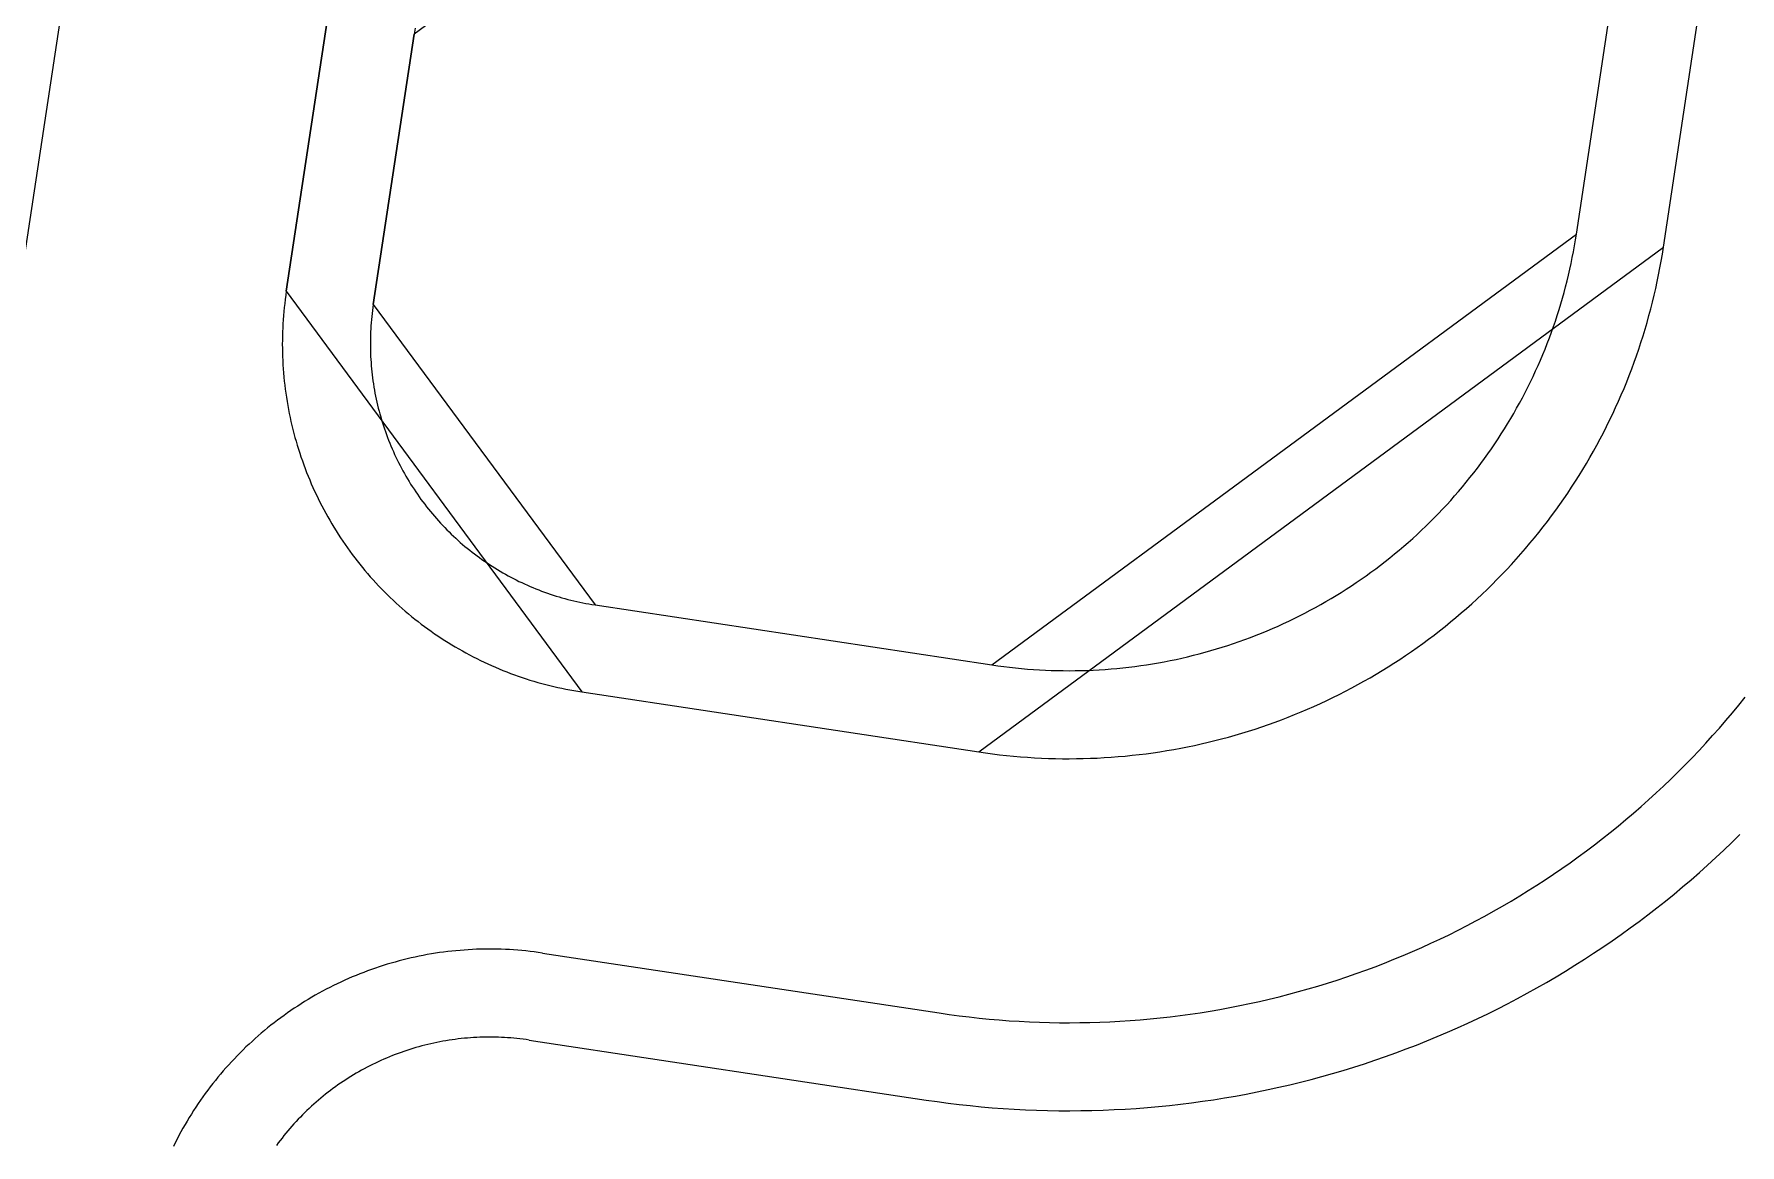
# Model space of a CAD drawing. Header units: metres. Extents: x 680594 to 684853, y 828874 to 830078.
# Drawn here: x 681727.3 to 681785.5, y 829605 to 829642.9 of the extents above; entities that cross this region are included whole.
import ezdxf

# ---------------------------------------------------------------- set-up
doc = ezdxf.new("R2010")
doc.units = ezdxf.units.M
doc.layers.add('PLOT_LINES', color=7, linetype='Continuous')

msp = doc.modelspace()

# ---------------------------------------------------------------- linework, layer by layer
at = {"layer": 'PLOT_LINES'}
for points in [[(681720.149, 829589.956), (681737.463, 829704.472)], [(681782.853, 829635.595), (681784.246, 829644.808), (681774.175, 829658.467), (681760.652, 829660.512), (681737.318, 829643.307), (681735.925, 829634.093), (681745.996, 829620.434), (681759.519, 829618.39), (681782.853, 829635.595)], [(681779.887, 829636.043), (681781.28, 829645.257), (681773.727, 829655.501), (681760.204, 829657.545), (681740.284, 829642.858), (681738.891, 829633.645), (681746.445, 829623.4), (681759.967, 829621.356), (681779.887, 829636.043)], [(681779.887, 829636.043), (681781.28, 829645.257), (681773.727, 829655.501), (681760.204, 829657.545), (681740.284, 829642.858), (681738.891, 829633.645), (681746.445, 829623.4), (681759.967, 829621.356), (681779.887, 829636.043)], [(681779.887, 829636.043), (681781.28, 829645.257)], [(681779.887, 829636.043), (681781.28, 829645.257)], [(681782.853, 829635.595), (681784.246, 829644.808)], [(681782.853, 829635.595), (681784.246, 829644.808)], [(681735.925, 829634.093), (681737.318, 829643.307)], [(681738.891, 829633.645), (681740.284, 829642.858)], [(681740.316, 829643.061), (681740.284, 829642.858)], [(681759.967, 829621.356), (681760.169, 829621.327), (681760.371, 829621.3), (681760.573, 829621.275), (681760.775, 829621.253), (681760.978, 829621.233), (681761.181, 829621.216), (681761.384, 829621.2), (681761.587, 829621.188), (681761.791, 829621.177), (681761.994, 829621.169), (681762.198, 829621.163), (681762.401, 829621.16), (681762.605, 829621.159), (681762.808, 829621.161), (681763.012, 829621.164), (681763.215, 829621.171), (681763.419, 829621.179), (681763.622, 829621.19), (681763.825, 829621.203), (681764.028, 829621.219), (681764.231, 829621.237), (681764.434, 829621.257), (681764.636, 829621.28), (681764.838, 829621.305), (681765.04, 829621.332), (681765.241, 829621.362), (681765.443, 829621.394), (681765.643, 829621.429), (681765.844, 829621.466), (681766.043, 829621.505), (681766.243, 829621.546), (681766.442, 829621.59), (681766.64, 829621.636), (681766.838, 829621.684), (681767.035, 829621.735), (681767.232, 829621.788), (681767.428, 829621.843), (681767.623, 829621.9), (681767.818, 829621.96), (681768.011, 829622.022), (681768.205, 829622.087), (681768.397, 829622.153), (681768.589, 829622.222), (681768.78, 829622.293), (681768.97, 829622.366), (681769.159, 829622.441), (681769.347, 829622.519), (681769.534, 829622.599), (681769.721, 829622.681), (681769.906, 829622.765), (681770.091, 829622.851), (681770.274, 829622.94), (681770.456, 829623.03), (681770.638, 829623.123), (681770.818, 829623.218), (681770.997, 829623.314), (681771.175, 829623.413), (681771.352, 829623.514), (681771.528, 829623.617), (681771.702, 829623.722), (681771.875, 829623.83), (681772.047, 829623.939), (681772.218, 829624.05), (681772.387, 829624.163), (681772.555, 829624.278), (681772.722, 829624.395), (681772.887, 829624.514), (681773.051, 829624.635), (681773.213, 829624.757), (681773.374, 829624.882), (681773.534, 829625.009), (681773.692, 829625.137), (681773.849, 829625.267), (681774.004, 829625.399), (681774.157, 829625.533), (681774.309, 829625.668), (681774.459, 829625.806), (681774.608, 829625.945), (681774.755, 829626.085), (681774.901, 829626.228), (681775.045, 829626.372), (681775.187, 829626.518), (681775.327, 829626.665), (681775.466, 829626.814), (681775.603, 829626.965), (681775.738, 829627.117), (681775.871, 829627.271), (681776.003, 829627.427), (681776.133, 829627.584), (681776.261, 829627.742), (681776.387, 829627.902), (681776.511, 829628.063), (681776.633, 829628.226), (681776.754, 829628.39), (681776.872, 829628.556), (681776.989, 829628.723), (681777.104, 829628.891), (681777.216, 829629.06), (681777.327, 829629.231), (681777.436, 829629.404), (681777.542, 829629.577), (681777.647, 829629.752), (681777.75, 829629.927), (681777.85, 829630.105), (681777.949, 829630.283), (681778.045, 829630.462), (681778.139, 829630.643), (681778.232, 829630.824), (681778.322, 829631.007), (681778.41, 829631.19), (681778.496, 829631.375), (681778.579, 829631.561), (681778.661, 829631.747), (681778.74, 829631.935), (681778.817, 829632.123), (681778.892, 829632.312), (681778.965, 829632.503), (681779.035, 829632.694), (681779.104, 829632.886), (681779.17, 829633.078), (681779.234, 829633.271), (681779.295, 829633.466), (681779.354, 829633.66), (681779.412, 829633.856), (681779.466, 829634.052), (681779.519, 829634.249), (681779.569, 829634.446), (681779.617, 829634.644), (681779.662, 829634.842), (681779.706, 829635.041), (681779.747, 829635.241), (681779.785, 829635.441), (681779.821, 829635.641), (681779.855, 829635.842), (681779.887, 829636.043)], [(681759.967, 829621.356), (681760.169, 829621.327), (681760.371, 829621.3), (681760.573, 829621.275), (681760.775, 829621.253), (681760.978, 829621.233), (681761.181, 829621.216), (681761.384, 829621.2), (681761.587, 829621.188), (681761.791, 829621.177), (681761.994, 829621.169), (681762.198, 829621.163), (681762.401, 829621.16), (681762.605, 829621.159), (681762.808, 829621.161), (681763.012, 829621.164), (681763.215, 829621.171), (681763.419, 829621.179), (681763.622, 829621.19), (681763.825, 829621.203), (681764.028, 829621.219), (681764.231, 829621.237), (681764.434, 829621.257), (681764.636, 829621.28), (681764.838, 829621.305), (681765.04, 829621.332), (681765.241, 829621.362), (681765.443, 829621.394), (681765.643, 829621.429), (681765.844, 829621.466), (681766.043, 829621.505), (681766.243, 829621.546), (681766.442, 829621.59), (681766.64, 829621.636), (681766.838, 829621.684), (681767.035, 829621.735), (681767.232, 829621.788), (681767.428, 829621.843), (681767.623, 829621.9), (681767.818, 829621.96), (681768.011, 829622.022), (681768.205, 829622.087), (681768.397, 829622.153), (681768.589, 829622.222), (681768.78, 829622.293), (681768.97, 829622.366), (681769.159, 829622.441), (681769.347, 829622.519), (681769.534, 829622.599), (681769.721, 829622.681), (681769.906, 829622.765), (681770.091, 829622.851), (681770.274, 829622.94), (681770.456, 829623.03), (681770.638, 829623.123), (681770.818, 829623.218), (681770.997, 829623.314), (681771.175, 829623.413), (681771.352, 829623.514), (681771.528, 829623.617), (681771.702, 829623.722), (681771.875, 829623.83), (681772.047, 829623.939), (681772.218, 829624.05), (681772.387, 829624.163), (681772.555, 829624.278), (681772.722, 829624.395), (681772.887, 829624.514), (681773.051, 829624.635), (681773.213, 829624.757), (681773.374, 829624.882), (681773.534, 829625.009), (681773.692, 829625.137), (681773.849, 829625.267), (681774.004, 829625.399), (681774.157, 829625.533), (681774.309, 829625.668), (681774.459, 829625.806), (681774.608, 829625.945), (681774.755, 829626.085), (681774.901, 829626.228), (681775.045, 829626.372), (681775.187, 829626.518), (681775.327, 829626.665), (681775.466, 829626.814), (681775.603, 829626.965), (681775.738, 829627.117), (681775.871, 829627.271), (681776.003, 829627.427), (681776.133, 829627.584), (681776.261, 829627.742), (681776.387, 829627.902), (681776.511, 829628.063), (681776.633, 829628.226), (681776.754, 829628.39), (681776.872, 829628.556), (681776.989, 829628.723), (681777.104, 829628.891), (681777.216, 829629.06), (681777.327, 829629.231), (681777.436, 829629.404), (681777.542, 829629.577), (681777.647, 829629.752), (681777.75, 829629.927), (681777.85, 829630.105), (681777.949, 829630.283), (681778.045, 829630.462), (681778.139, 829630.643), (681778.232, 829630.824), (681778.322, 829631.007), (681778.41, 829631.19), (681778.496, 829631.375), (681778.579, 829631.561), (681778.661, 829631.747), (681778.74, 829631.935), (681778.817, 829632.123), (681778.892, 829632.312), (681778.965, 829632.503), (681779.035, 829632.694), (681779.104, 829632.886), (681779.17, 829633.078), (681779.234, 829633.271), (681779.295, 829633.466), (681779.354, 829633.66), (681779.412, 829633.856), (681779.466, 829634.052), (681779.519, 829634.249), (681779.569, 829634.446), (681779.617, 829634.644), (681779.662, 829634.842), (681779.706, 829635.041), (681779.747, 829635.241), (681779.785, 829635.441), (681779.821, 829635.641), (681779.855, 829635.842), (681779.887, 829636.043)], [(681759.519, 829618.39), (681759.755, 829618.355), (681759.991, 829618.324), (681760.228, 829618.295), (681760.465, 829618.269), (681760.703, 829618.246), (681760.94, 829618.225), (681761.178, 829618.207), (681761.416, 829618.192), (681761.655, 829618.18), (681761.893, 829618.171), (681762.131, 829618.164), (681762.37, 829618.16), (681762.608, 829618.159), (681762.847, 829618.161), (681763.085, 829618.165), (681763.324, 829618.173), (681763.562, 829618.183), (681763.8, 829618.195), (681764.038, 829618.211), (681764.276, 829618.229), (681764.514, 829618.25), (681764.751, 829618.274), (681764.988, 829618.301), (681765.225, 829618.33), (681765.461, 829618.362), (681765.697, 829618.397), (681765.933, 829618.435), (681766.168, 829618.475), (681766.402, 829618.518), (681766.636, 829618.564), (681766.87, 829618.612), (681767.103, 829618.664), (681767.335, 829618.718), (681767.567, 829618.774), (681767.798, 829618.833), (681768.028, 829618.895), (681768.258, 829618.96), (681768.487, 829619.028), (681768.715, 829619.098), (681768.942, 829619.17), (681769.168, 829619.246), (681769.394, 829619.323), (681769.618, 829619.404), (681769.842, 829619.487), (681770.064, 829619.573), (681770.286, 829619.661), (681770.507, 829619.752), (681770.726, 829619.846), (681770.944, 829619.942), (681771.162, 829620.04), (681771.378, 829620.141), (681771.592, 829620.245), (681771.806, 829620.351), (681772.018, 829620.459), (681772.23, 829620.57), (681772.439, 829620.684), (681772.648, 829620.8), (681772.855, 829620.918), (681773.061, 829621.039), (681773.265, 829621.162), (681773.468, 829621.287), (681773.669, 829621.415), (681773.869, 829621.545), (681774.068, 829621.678), (681774.264, 829621.813), (681774.46, 829621.95), (681774.653, 829622.089), (681774.845, 829622.23), (681775.036, 829622.374), (681775.224, 829622.52), (681775.411, 829622.668), (681775.596, 829622.819), (681775.78, 829622.971), (681775.961, 829623.126), (681776.141, 829623.283), (681776.319, 829623.441), (681776.495, 829623.602), (681776.67, 829623.765), (681776.842, 829623.93), (681777.012, 829624.097), (681777.181, 829624.266), (681777.347, 829624.437), (681777.512, 829624.609), (681777.674, 829624.784), (681777.835, 829624.96), (681777.993, 829625.139), (681778.149, 829625.319), (681778.303, 829625.501), (681778.455, 829625.685), (681778.605, 829625.87), (681778.753, 829626.058), (681778.899, 829626.247), (681779.042, 829626.437), (681779.183, 829626.63), (681779.322, 829626.824), (681779.458, 829627.019), (681779.593, 829627.216), (681779.725, 829627.415), (681779.854, 829627.615), (681779.982, 829627.817), (681780.107, 829628.02), (681780.229, 829628.225), (681780.35, 829628.431), (681780.467, 829628.638), (681780.583, 829628.847), (681780.696, 829629.057), (681780.806, 829629.268), (681780.914, 829629.481), (681781.02, 829629.695), (681781.123, 829629.91), (681781.223, 829630.126), (681781.321, 829630.344), (681781.417, 829630.562), (681781.51, 829630.782), (681781.6, 829631.003), (681781.688, 829631.224), (681781.773, 829631.447), (681781.856, 829631.671), (681781.936, 829631.896), (681782.013, 829632.121), (681782.088, 829632.348), (681782.16, 829632.575), (681782.23, 829632.803), (681782.296, 829633.032), (681782.36, 829633.262), (681782.422, 829633.493), (681782.481, 829633.724), (681782.537, 829633.956), (681782.59, 829634.188), (681782.641, 829634.421), (681782.689, 829634.655), (681782.734, 829634.889), (681782.776, 829635.124), (681782.816, 829635.359), (681782.853, 829635.595)], [(681759.519, 829618.39), (681759.755, 829618.355), (681759.991, 829618.324), (681760.228, 829618.295), (681760.465, 829618.269), (681760.703, 829618.246), (681760.94, 829618.225), (681761.178, 829618.207), (681761.416, 829618.192), (681761.655, 829618.18), (681761.893, 829618.171), (681762.131, 829618.164), (681762.37, 829618.16), (681762.608, 829618.159), (681762.847, 829618.161), (681763.085, 829618.165), (681763.324, 829618.173), (681763.562, 829618.183), (681763.8, 829618.195), (681764.038, 829618.211), (681764.276, 829618.229), (681764.514, 829618.25), (681764.751, 829618.274), (681764.988, 829618.301), (681765.225, 829618.33), (681765.461, 829618.362), (681765.697, 829618.397), (681765.933, 829618.435), (681766.168, 829618.475), (681766.402, 829618.518), (681766.636, 829618.564), (681766.87, 829618.612), (681767.103, 829618.664), (681767.335, 829618.718), (681767.567, 829618.774), (681767.798, 829618.833), (681768.028, 829618.895), (681768.258, 829618.96), (681768.487, 829619.028), (681768.715, 829619.098), (681768.942, 829619.17), (681769.168, 829619.246), (681769.394, 829619.323), (681769.618, 829619.404), (681769.842, 829619.487), (681770.064, 829619.573), (681770.286, 829619.661), (681770.507, 829619.752), (681770.726, 829619.846), (681770.944, 829619.942), (681771.162, 829620.04), (681771.378, 829620.141), (681771.592, 829620.245), (681771.806, 829620.351), (681772.018, 829620.459), (681772.23, 829620.57), (681772.439, 829620.684), (681772.648, 829620.8), (681772.855, 829620.918), (681773.061, 829621.039), (681773.265, 829621.162), (681773.468, 829621.287), (681773.669, 829621.415), (681773.869, 829621.545), (681774.068, 829621.678), (681774.264, 829621.813), (681774.46, 829621.95), (681774.653, 829622.089), (681774.845, 829622.23), (681775.036, 829622.374), (681775.224, 829622.52), (681775.411, 829622.668), (681775.596, 829622.819), (681775.78, 829622.971), (681775.961, 829623.126), (681776.141, 829623.283), (681776.319, 829623.441), (681776.495, 829623.602), (681776.67, 829623.765), (681776.842, 829623.93), (681777.012, 829624.097), (681777.181, 829624.266), (681777.347, 829624.437), (681777.512, 829624.609), (681777.674, 829624.784), (681777.835, 829624.96), (681777.993, 829625.139), (681778.149, 829625.319), (681778.303, 829625.501), (681778.455, 829625.685), (681778.605, 829625.87), (681778.753, 829626.058), (681778.899, 829626.247), (681779.042, 829626.437), (681779.183, 829626.63), (681779.322, 829626.824), (681779.458, 829627.019), (681779.593, 829627.216), (681779.725, 829627.415), (681779.854, 829627.615), (681779.982, 829627.817), (681780.107, 829628.02), (681780.229, 829628.225), (681780.35, 829628.431), (681780.467, 829628.638), (681780.583, 829628.847), (681780.696, 829629.057), (681780.806, 829629.268), (681780.914, 829629.481), (681781.02, 829629.695), (681781.123, 829629.91), (681781.223, 829630.126), (681781.321, 829630.344), (681781.417, 829630.562), (681781.51, 829630.782), (681781.6, 829631.003), (681781.688, 829631.224), (681781.773, 829631.447), (681781.856, 829631.671), (681781.936, 829631.896), (681782.013, 829632.121), (681782.088, 829632.348), (681782.16, 829632.575), (681782.23, 829632.803), (681782.296, 829633.032), (681782.36, 829633.262), (681782.422, 829633.493), (681782.481, 829633.724), (681782.537, 829633.956), (681782.59, 829634.188), (681782.641, 829634.421), (681782.689, 829634.655), (681782.734, 829634.889), (681782.776, 829635.124), (681782.816, 829635.359), (681782.853, 829635.595)], [(681735.925, 829634.093), (681735.905, 829633.955), (681735.886, 829633.817), (681735.87, 829633.678), (681735.854, 829633.539), (681735.841, 829633.4), (681735.829, 829633.261), (681735.818, 829633.122), (681735.81, 829632.983), (681735.802, 829632.843), (681735.797, 829632.704), (681735.793, 829632.564), (681735.791, 829632.424), (681735.79, 829632.285), (681735.791, 829632.145), (681735.794, 829632.006), (681735.798, 829631.866), (681735.804, 829631.727), (681735.811, 829631.587), (681735.82, 829631.448), (681735.831, 829631.309), (681735.843, 829631.17), (681735.857, 829631.031), (681735.873, 829630.892), (681735.89, 829630.753), (681735.909, 829630.615), (681735.929, 829630.477), (681735.951, 829630.339), (681735.975, 829630.201), (681736, 829630.064), (681736.027, 829629.927), (681736.055, 829629.79), (681736.085, 829629.654), (681736.117, 829629.518), (681736.15, 829629.382), (681736.185, 829629.247), (681736.221, 829629.112), (681736.259, 829628.978), (681736.298, 829628.844), (681736.339, 829628.71), (681736.382, 829628.577), (681736.426, 829628.445), (681736.472, 829628.313), (681736.519, 829628.181), (681736.567, 829628.051), (681736.618, 829627.92), (681736.669, 829627.791), (681736.723, 829627.662), (681736.777, 829627.533), (681736.833, 829627.405), (681736.891, 829627.278), (681736.95, 829627.152), (681737.011, 829627.026), (681737.073, 829626.901), (681737.137, 829626.776), (681737.201, 829626.653), (681737.268, 829626.53), (681737.336, 829626.408), (681737.405, 829626.287), (681737.476, 829626.166), (681737.548, 829626.047), (681737.621, 829625.928), (681737.696, 829625.81), (681737.772, 829625.693), (681737.85, 829625.577), (681737.929, 829625.462), (681738.009, 829625.348), (681738.09, 829625.234), (681738.173, 829625.122), (681738.257, 829625.01), (681738.343, 829624.9), (681738.43, 829624.791), (681738.518, 829624.682), (681738.607, 829624.575), (681738.697, 829624.468), (681738.789, 829624.363), (681738.882, 829624.259), (681738.976, 829624.156), (681739.072, 829624.054), (681739.168, 829623.953), (681739.266, 829623.853), (681739.365, 829623.755), (681739.465, 829623.657), (681739.566, 829623.561), (681739.668, 829623.466), (681739.771, 829623.372), (681739.876, 829623.279), (681739.981, 829623.188), (681740.088, 829623.097), (681740.195, 829623.008), (681740.304, 829622.921), (681740.414, 829622.834), (681740.524, 829622.749), (681740.636, 829622.665), (681740.748, 829622.583), (681740.862, 829622.501), (681740.976, 829622.421), (681741.092, 829622.343), (681741.208, 829622.266), (681741.325, 829622.19), (681741.443, 829622.115), (681741.562, 829622.042), (681741.682, 829621.97), (681741.803, 829621.9), (681741.924, 829621.831), (681742.046, 829621.763), (681742.169, 829621.697), (681742.293, 829621.632), (681742.417, 829621.569), (681742.543, 829621.507), (681742.669, 829621.447), (681742.795, 829621.388), (681742.922, 829621.331), (681743.05, 829621.275), (681743.179, 829621.221), (681743.308, 829621.168), (681743.438, 829621.116), (681743.568, 829621.066), (681743.699, 829621.018), (681743.831, 829620.971), (681743.963, 829620.926), (681744.096, 829620.882), (681744.229, 829620.84), (681744.362, 829620.799), (681744.496, 829620.76), (681744.631, 829620.723), (681744.766, 829620.687), (681744.901, 829620.652), (681745.037, 829620.619), (681745.173, 829620.588), (681745.309, 829620.559), (681745.446, 829620.53), (681745.583, 829620.504), (681745.721, 829620.479), (681745.858, 829620.456), (681745.996, 829620.434)], [(681738.891, 829633.645), (681738.876, 829633.541), (681738.862, 829633.437), (681738.85, 829633.333), (681738.838, 829633.229), (681738.828, 829633.125), (681738.819, 829633.021), (681738.811, 829632.916), (681738.805, 829632.812), (681738.799, 829632.707), (681738.795, 829632.603), (681738.792, 829632.498), (681738.791, 829632.393), (681738.79, 829632.288), (681738.791, 829632.184), (681738.793, 829632.079), (681738.796, 829631.974), (681738.8, 829631.87), (681738.806, 829631.765), (681738.813, 829631.661), (681738.821, 829631.556), (681738.83, 829631.452), (681738.841, 829631.348), (681738.852, 829631.244), (681738.865, 829631.14), (681738.879, 829631.036), (681738.894, 829630.932), (681738.911, 829630.829), (681738.929, 829630.726), (681738.948, 829630.623), (681738.968, 829630.52), (681738.989, 829630.418), (681739.011, 829630.315), (681739.035, 829630.213), (681739.06, 829630.111), (681739.086, 829630.01), (681739.113, 829629.909), (681739.142, 829629.808), (681739.171, 829629.708), (681739.202, 829629.608), (681739.234, 829629.508), (681739.267, 829629.408), (681739.301, 829629.31), (681739.337, 829629.211), (681739.373, 829629.113), (681739.411, 829629.015), (681739.449, 829628.918), (681739.489, 829628.821), (681739.53, 829628.725), (681739.573, 829628.629), (681739.616, 829628.533), (681739.66, 829628.439), (681739.706, 829628.344), (681739.752, 829628.25), (681739.8, 829628.157), (681739.849, 829628.064), (681739.898, 829627.972), (681739.949, 829627.881), (681740.001, 829627.79), (681740.054, 829627.7), (681740.108, 829627.61), (681740.163, 829627.521), (681740.22, 829627.432), (681740.277, 829627.345), (681740.335, 829627.258), (681740.394, 829627.171), (681740.454, 829627.085), (681740.515, 829627), (681740.577, 829626.916), (681740.641, 829626.833), (681740.705, 829626.75), (681740.77, 829626.668), (681740.836, 829626.586), (681740.903, 829626.506), (681740.971, 829626.426), (681741.039, 829626.347), (681741.109, 829626.269), (681741.18, 829626.192), (681741.251, 829626.115), (681741.324, 829626.04), (681741.397, 829625.965), (681741.471, 829625.891), (681741.546, 829625.818), (681741.622, 829625.746), (681741.698, 829625.674), (681741.776, 829625.604), (681741.854, 829625.534), (681741.933, 829625.466), (681742.013, 829625.398), (681742.094, 829625.331), (681742.175, 829625.265), (681742.258, 829625.201), (681742.341, 829625.137), (681742.424, 829625.074), (681742.509, 829625.012), (681742.594, 829624.951), (681742.68, 829624.891), (681742.766, 829624.832), (681742.854, 829624.774), (681742.941, 829624.717), (681743.03, 829624.661), (681743.119, 829624.606), (681743.209, 829624.552), (681743.299, 829624.5), (681743.391, 829624.448), (681743.482, 829624.397), (681743.574, 829624.348), (681743.667, 829624.299), (681743.761, 829624.252), (681743.854, 829624.205), (681743.949, 829624.16), (681744.044, 829624.116), (681744.139, 829624.073), (681744.235, 829624.031), (681744.332, 829623.99), (681744.429, 829623.951), (681744.526, 829623.912), (681744.624, 829623.875), (681744.722, 829623.838), (681744.821, 829623.803), (681744.92, 829623.769), (681745.019, 829623.736), (681745.119, 829623.705), (681745.219, 829623.674), (681745.32, 829623.645), (681745.421, 829623.617), (681745.522, 829623.59), (681745.623, 829623.564), (681745.725, 829623.539), (681745.827, 829623.516), (681745.929, 829623.494), (681746.032, 829623.473), (681746.135, 829623.453), (681746.238, 829623.434), (681746.341, 829623.417), (681746.445, 829623.4)], [(681746.445, 829623.4), (681759.967, 829621.356)], [(681746.445, 829623.4), (681759.967, 829621.356)], [(681745.996, 829620.434), (681759.519, 829618.39)], [(681758.174, 829609.491), (681758.513, 829609.441), (681758.853, 829609.396), (681759.194, 829609.355), (681759.535, 829609.317), (681759.877, 829609.284), (681760.219, 829609.254), (681760.561, 829609.229), (681760.904, 829609.207), (681761.247, 829609.19), (681761.59, 829609.176), (681761.933, 829609.166), (681762.276, 829609.161), (681762.619, 829609.159), (681762.962, 829609.162), (681763.306, 829609.168), (681763.649, 829609.178), (681763.992, 829609.193), (681764.334, 829609.211), (681764.677, 829609.234), (681765.019, 829609.26), (681765.361, 829609.29), (681765.703, 829609.325), (681766.044, 829609.363), (681766.384, 829609.405), (681766.724, 829609.451), (681767.064, 829609.501), (681767.403, 829609.556), (681767.741, 829609.614), (681768.079, 829609.676), (681768.416, 829609.741), (681768.752, 829609.811), (681769.087, 829609.885), (681769.421, 829609.963), (681769.755, 829610.044), (681770.087, 829610.129), (681770.419, 829610.219), (681770.749, 829610.312), (681771.078, 829610.409), (681771.407, 829610.51), (681771.733, 829610.614), (681772.059, 829610.722), (681772.384, 829610.835), (681772.707, 829610.95), (681773.028, 829611.07), (681773.349, 829611.194), (681773.667, 829611.321), (681773.985, 829611.451), (681774.301, 829611.586), (681774.615, 829611.724), (681774.927, 829611.866), (681775.238, 829612.011), (681775.548, 829612.16), (681775.855, 829612.313), (681776.161, 829612.469), (681776.464, 829612.629), (681776.766, 829612.792), (681777.066, 829612.959), (681777.364, 829613.129), (681777.66, 829613.303), (681777.954, 829613.48), (681778.246, 829613.661), (681778.536, 829613.845), (681778.824, 829614.032), (681779.109, 829614.223), (681779.393, 829614.416), (681779.673, 829614.614), (681779.952, 829614.814), (681780.228, 829615.018), (681780.502, 829615.225), (681780.774, 829615.435), (681781.043, 829615.648), (681781.309, 829615.864), (681781.573, 829616.084), (681781.834, 829616.306), (681782.093, 829616.532), (681782.349, 829616.76), (681782.603, 829616.992), (681782.854, 829617.226), (681783.102, 829617.463), (681783.347, 829617.704), (681783.589, 829617.947), (681783.829, 829618.192), (681784.066, 829618.441), (681784.299, 829618.692), (681784.53, 829618.946), (681784.758, 829619.203), (681784.983, 829619.462), (681785.205, 829619.724), (681785.424, 829619.989), (681785.639, 829620.256)], [(681758.174, 829609.491), (681758.513, 829609.441), (681758.853, 829609.396), (681759.194, 829609.355), (681759.535, 829609.317), (681759.877, 829609.284), (681760.219, 829609.254), (681760.561, 829609.229), (681760.904, 829609.207), (681761.247, 829609.19), (681761.59, 829609.176), (681761.933, 829609.166), (681762.276, 829609.161), (681762.619, 829609.159), (681762.962, 829609.162), (681763.306, 829609.168), (681763.649, 829609.178), (681763.992, 829609.193), (681764.334, 829609.211), (681764.677, 829609.234), (681765.019, 829609.26), (681765.361, 829609.29), (681765.703, 829609.325), (681766.044, 829609.363), (681766.384, 829609.405), (681766.724, 829609.451), (681767.064, 829609.501), (681767.403, 829609.556), (681767.741, 829609.614), (681768.079, 829609.676), (681768.416, 829609.741), (681768.752, 829609.811), (681769.087, 829609.885), (681769.421, 829609.963), (681769.755, 829610.044), (681770.087, 829610.129), (681770.419, 829610.219), (681770.749, 829610.312), (681771.078, 829610.409), (681771.407, 829610.51), (681771.733, 829610.614), (681772.059, 829610.722), (681772.384, 829610.835), (681772.707, 829610.95), (681773.028, 829611.07), (681773.349, 829611.194), (681773.667, 829611.321), (681773.985, 829611.451), (681774.301, 829611.586), (681774.615, 829611.724), (681774.927, 829611.866), (681775.238, 829612.011), (681775.548, 829612.16), (681775.855, 829612.313), (681776.161, 829612.469), (681776.464, 829612.629), (681776.766, 829612.792), (681777.066, 829612.959), (681777.364, 829613.129), (681777.66, 829613.303), (681777.954, 829613.48), (681778.246, 829613.661), (681778.536, 829613.845), (681778.824, 829614.032), (681779.109, 829614.223), (681779.393, 829614.416), (681779.673, 829614.614), (681779.952, 829614.814), (681780.228, 829615.018), (681780.502, 829615.225), (681780.774, 829615.435), (681781.043, 829615.648), (681781.309, 829615.864), (681781.573, 829616.084), (681781.834, 829616.306), (681782.093, 829616.532), (681782.349, 829616.76), (681782.603, 829616.992), (681782.854, 829617.226), (681783.102, 829617.463), (681783.347, 829617.704), (681783.589, 829617.947), (681783.829, 829618.192), (681784.066, 829618.441), (681784.299, 829618.692), (681784.53, 829618.946), (681784.758, 829619.203), (681784.983, 829619.462), (681785.205, 829619.724), (681785.424, 829619.989), (681785.639, 829620.256)], [(681757.725, 829606.524), (681758.099, 829606.47), (681758.474, 829606.42), (681758.85, 829606.374), (681759.225, 829606.333), (681759.602, 829606.296), (681759.979, 829606.264), (681760.356, 829606.236), (681760.733, 829606.212), (681761.111, 829606.193), (681761.489, 829606.178), (681761.867, 829606.167), (681762.245, 829606.161), (681762.623, 829606.159), (681763.001, 829606.162), (681763.379, 829606.169), (681763.757, 829606.18), (681764.135, 829606.196), (681764.512, 829606.217), (681764.89, 829606.241), (681765.267, 829606.27), (681765.644, 829606.304), (681766.02, 829606.341), (681766.396, 829606.384), (681766.771, 829606.43), (681767.146, 829606.481), (681767.52, 829606.536), (681767.893, 829606.596), (681768.266, 829606.66), (681768.638, 829606.728), (681769.009, 829606.801), (681769.379, 829606.878), (681769.748, 829606.959), (681770.117, 829607.044), (681770.484, 829607.134), (681770.85, 829607.228), (681771.216, 829607.326), (681771.579, 829607.429), (681771.942, 829607.536), (681772.304, 829607.647), (681772.664, 829607.762), (681773.023, 829607.881), (681773.38, 829608.005), (681773.736, 829608.133), (681774.091, 829608.264), (681774.443, 829608.4), (681774.795, 829608.54), (681775.144, 829608.685), (681775.492, 829608.833), (681775.838, 829608.985), (681776.183, 829609.141), (681776.525, 829609.301), (681776.866, 829609.466), (681777.205, 829609.634), (681777.541, 829609.806), (681777.876, 829609.982), (681778.209, 829610.162), (681778.539, 829610.345), (681778.868, 829610.533), (681779.194, 829610.724), (681779.518, 829610.92), (681779.839, 829611.118), (681780.158, 829611.321), (681780.475, 829611.527), (681780.79, 829611.737), (681781.102, 829611.951), (681781.411, 829612.168), (681781.718, 829612.389), (681782.023, 829612.614), (681782.324, 829612.842), (681782.623, 829613.073), (681782.92, 829613.308), (681783.213, 829613.546), (681783.504, 829613.788), (681783.792, 829614.033), (681784.077, 829614.282), (681784.359, 829614.533), (681784.639, 829614.788), (681784.915, 829615.046), (681785.188, 829615.308), (681785.458, 829615.572)], [(681757.725, 829606.524), (681758.099, 829606.47), (681758.474, 829606.42), (681758.85, 829606.374), (681759.225, 829606.333), (681759.602, 829606.296), (681759.979, 829606.264), (681760.356, 829606.236), (681760.733, 829606.212), (681761.111, 829606.193), (681761.489, 829606.178), (681761.867, 829606.167), (681762.245, 829606.161), (681762.623, 829606.159), (681763.001, 829606.162), (681763.379, 829606.169), (681763.757, 829606.18), (681764.135, 829606.196), (681764.512, 829606.217), (681764.89, 829606.241), (681765.267, 829606.27), (681765.644, 829606.304), (681766.02, 829606.341), (681766.396, 829606.384), (681766.771, 829606.43), (681767.146, 829606.481), (681767.52, 829606.536), (681767.893, 829606.596), (681768.266, 829606.66), (681768.638, 829606.728), (681769.009, 829606.801), (681769.379, 829606.878), (681769.748, 829606.959), (681770.117, 829607.044), (681770.484, 829607.134), (681770.85, 829607.228), (681771.216, 829607.326), (681771.579, 829607.429), (681771.942, 829607.536), (681772.304, 829607.647), (681772.664, 829607.762), (681773.023, 829607.881), (681773.38, 829608.005), (681773.736, 829608.133), (681774.091, 829608.264), (681774.443, 829608.4), (681774.795, 829608.54), (681775.144, 829608.685), (681775.492, 829608.833), (681775.838, 829608.985), (681776.183, 829609.141), (681776.525, 829609.301), (681776.866, 829609.466), (681777.205, 829609.634), (681777.541, 829609.806), (681777.876, 829609.982), (681778.209, 829610.162), (681778.539, 829610.345), (681778.868, 829610.533), (681779.194, 829610.724), (681779.518, 829610.92), (681779.839, 829611.118), (681780.158, 829611.321), (681780.475, 829611.527), (681780.79, 829611.737), (681781.102, 829611.951), (681781.411, 829612.168), (681781.718, 829612.389), (681782.023, 829612.614), (681782.324, 829612.842), (681782.623, 829613.073), (681782.92, 829613.308), (681783.213, 829613.546), (681783.504, 829613.788), (681783.792, 829614.033), (681784.077, 829614.282), (681784.359, 829614.533), (681784.639, 829614.788), (681784.915, 829615.046), (681785.188, 829615.308), (681785.458, 829615.572)], [(681744.651, 829611.535), (681744.511, 829611.556), (681744.372, 829611.574), (681744.232, 829611.591), (681744.093, 829611.606), (681743.953, 829611.62), (681743.812, 829611.632), (681743.672, 829611.642), (681743.532, 829611.651), (681743.391, 829611.658), (681743.251, 829611.664), (681743.11, 829611.667), (681742.969, 829611.67), (681742.829, 829611.67), (681742.688, 829611.669), (681742.547, 829611.666), (681742.407, 829611.662), (681742.266, 829611.656), (681742.126, 829611.648), (681741.986, 829611.638), (681741.845, 829611.627), (681741.705, 829611.615), (681741.565, 829611.6), (681741.425, 829611.584), (681741.286, 829611.567), (681741.147, 829611.548), (681741.007, 829611.527), (681740.869, 829611.504), (681740.73, 829611.48), (681740.592, 829611.454), (681740.454, 829611.427), (681740.316, 829611.398), (681740.179, 829611.368), (681740.042, 829611.335), (681739.905, 829611.302), (681739.769, 829611.266), (681739.633, 829611.229), (681739.498, 829611.191), (681739.363, 829611.15), (681739.229, 829611.109), (681739.095, 829611.065), (681738.962, 829611.02), (681738.829, 829610.974), (681738.697, 829610.926), (681738.565, 829610.877), (681738.434, 829610.825), (681738.304, 829610.773), (681738.174, 829610.719), (681738.045, 829610.663), (681737.916, 829610.606), (681737.788, 829610.547), (681737.661, 829610.487), (681737.535, 829610.425), (681737.409, 829610.362), (681737.284, 829610.298), (681737.16, 829610.232), (681737.036, 829610.164), (681736.914, 829610.095), (681736.792, 829610.025), (681736.671, 829609.953), (681736.551, 829609.88), (681736.432, 829609.805), (681736.313, 829609.729), (681736.196, 829609.652), (681736.079, 829609.573), (681735.964, 829609.493), (681735.849, 829609.411), (681735.735, 829609.329), (681735.623, 829609.244), (681735.511, 829609.159), (681735.4, 829609.072), (681735.29, 829608.984), (681735.182, 829608.895), (681735.074, 829608.804), (681734.968, 829608.712), (681734.862, 829608.619), (681734.758, 829608.525), (681734.655, 829608.429), (681734.552, 829608.333), (681734.452, 829608.235), (681734.352, 829608.136), (681734.253, 829608.035), (681734.156, 829607.934), (681734.059, 829607.831), (681733.964, 829607.728), (681733.87, 829607.623), (681733.778, 829607.517), (681733.686, 829607.41), (681733.596, 829607.302), (681733.508, 829607.193), (681733.42, 829607.083), (681733.334, 829606.972), (681733.249, 829606.86), (681733.165, 829606.746), (681733.083, 829606.632), (681733.002, 829606.517), (681732.922, 829606.401), (681732.844, 829606.284), (681732.767, 829606.167), (681732.692, 829606.048), (681732.618, 829605.928), (681732.545, 829605.808), (681732.474, 829605.686), (681732.404, 829605.564), (681732.336, 829605.441), (681732.269, 829605.318), (681732.203, 829605.193), (681732.139, 829605.068), (681732.077, 829604.942)], [(681744.651, 829611.535), (681758.174, 829609.491)], [(681744.202, 829608.569), (681744.098, 829608.584), (681743.993, 829608.598), (681743.888, 829608.611), (681743.784, 829608.622), (681743.679, 829608.633), (681743.574, 829608.642), (681743.468, 829608.649), (681743.363, 829608.656), (681743.258, 829608.661), (681743.152, 829608.665), (681743.047, 829608.668), (681742.941, 829608.67), (681742.836, 829608.67), (681742.73, 829608.669), (681742.625, 829608.667), (681742.519, 829608.664), (681742.414, 829608.659), (681742.309, 829608.653), (681742.203, 829608.646), (681742.098, 829608.638), (681741.993, 829608.629), (681741.888, 829608.618), (681741.783, 829608.606), (681741.679, 829608.593), (681741.574, 829608.578), (681741.47, 829608.563), (681741.366, 829608.546), (681741.262, 829608.528), (681741.158, 829608.508), (681741.055, 829608.488), (681740.951, 829608.466), (681740.848, 829608.443), (681740.746, 829608.419), (681740.643, 829608.394), (681740.541, 829608.367), (681740.439, 829608.339), (681740.338, 829608.31), (681740.237, 829608.28), (681740.136, 829608.249), (681740.036, 829608.217), (681739.936, 829608.183), (681739.836, 829608.148), (681739.737, 829608.112), (681739.638, 829608.075), (681739.54, 829608.037), (681739.442, 829607.997), (681739.345, 829607.957), (681739.248, 829607.915), (681739.151, 829607.872), (681739.055, 829607.828), (681738.96, 829607.783), (681738.865, 829607.737), (681738.771, 829607.689), (681738.677, 829607.641), (681738.584, 829607.591), (681738.492, 829607.541), (681738.4, 829607.489), (681738.308, 829607.436), (681738.217, 829607.382), (681738.127, 829607.327), (681738.038, 829607.271), (681737.949, 829607.214), (681737.861, 829607.156), (681737.774, 829607.097), (681737.687, 829607.037), (681737.601, 829606.976), (681737.516, 829606.914), (681737.431, 829606.851), (681737.347, 829606.787), (681737.264, 829606.722), (681737.182, 829606.656), (681737.101, 829606.589), (681737.02, 829606.521), (681736.94, 829606.452), (681736.861, 829606.382), (681736.783, 829606.311), (681736.705, 829606.24), (681736.629, 829606.167), (681736.553, 829606.094), (681736.478, 829606.019), (681736.404, 829605.944), (681736.331, 829605.868), (681736.259, 829605.791), (681736.187, 829605.713), (681736.117, 829605.635), (681736.048, 829605.555), (681735.979, 829605.475), (681735.911, 829605.394), (681735.845, 829605.312), (681735.779, 829605.23), (681735.714, 829605.146), (681735.651, 829605.062), (681735.588, 829604.977)], [(681744.202, 829608.569), (681757.725, 829606.524)]]:
    msp.add_lwpolyline(points, dxfattribs=at)

doc.saveas('drawing.dxf')
